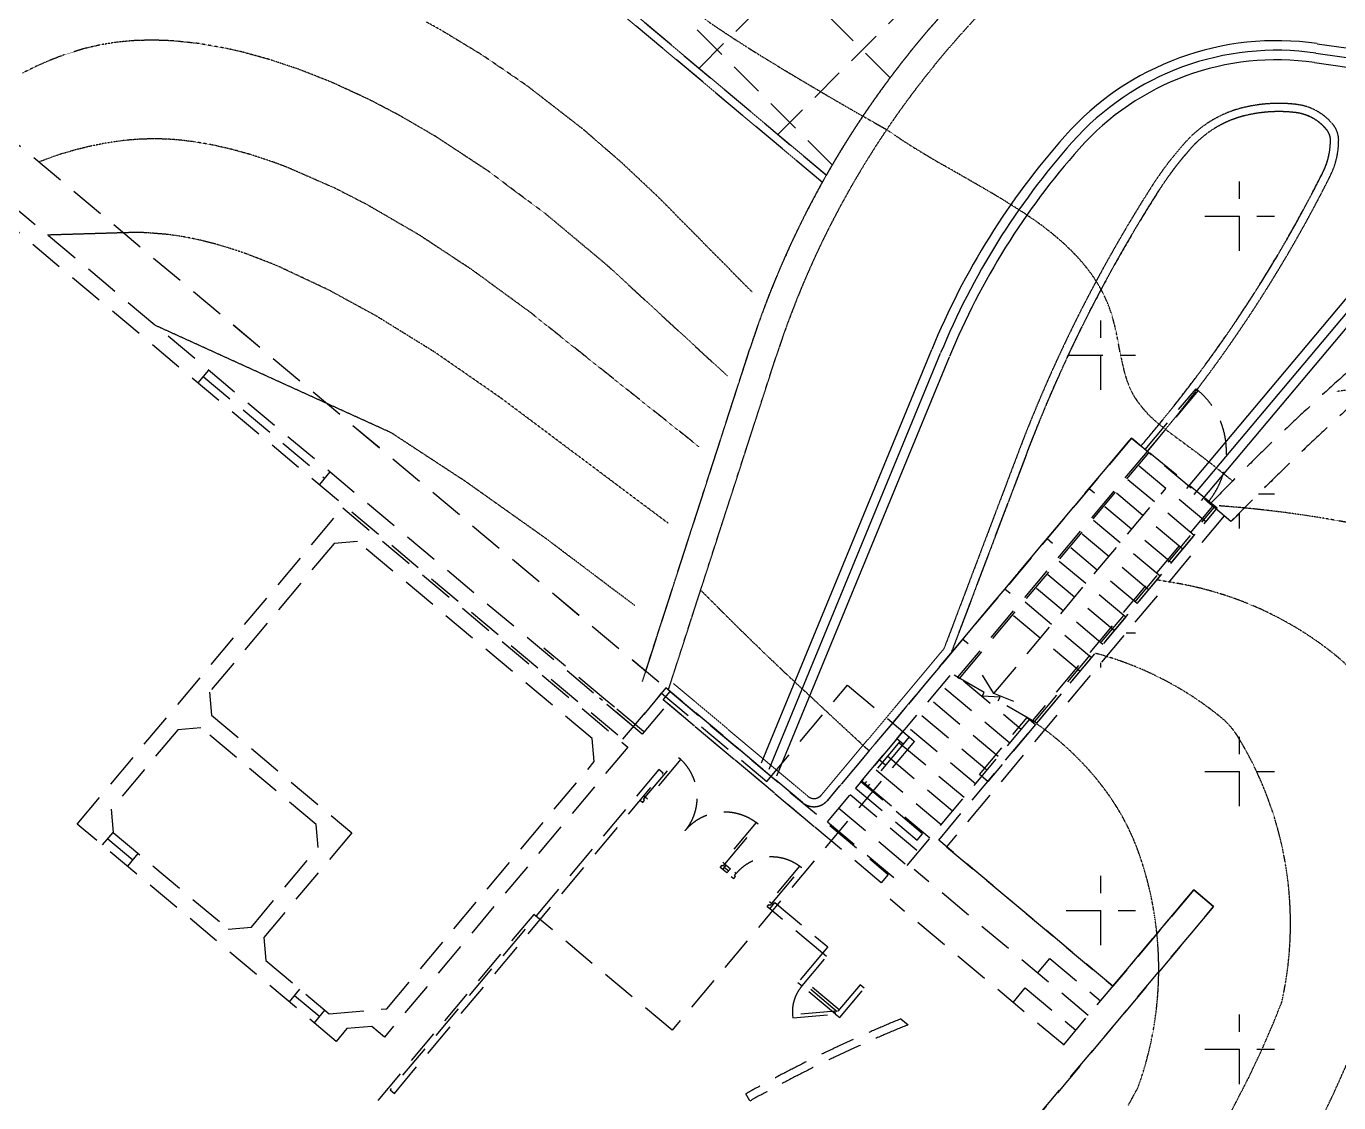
# Model space of a CAD drawing. Header units: millimetres. Extents: x 832728086 to 834530684, y 817551485 to 818349469.
# Drawn here: x 834236357 to 834260368, y 817924742 to 817944435 of the extents above; entities that cross this region are included whole.
import ezdxf

# ---------------------------------------------------------------- set-up
doc = ezdxf.new("R2010")
doc.units = ezdxf.units.MM
doc.header["$LTSCALE"] = 100
doc.linetypes.add('Hidden', pattern=[9.525, 6.35, -3.175])
doc.layers.add('+C-160', color=160, linetype='Hidden')
doc.layers.add('000-Tactile-l', color=8, linetype='Continuous')

# ---------------------------------------------------------------- blocks, each defined once
blk = doc.blocks.new('tactile')
at = {"layer": '000-Tactile-l', "ltscale": 5e-05}
for p, q in [((834260.008, 817943.993), (834263.556, 817943.477)), ((834260.033, 817944.166), (834263.582, 817943.65)), ((834259.983, 817943.82), (834263.531, 817943.304)), ((834263.626, 817943.164), (834257.64, 817936.029)), ((834263.83, 817943.134), (834257.775, 817935.918)), ((834264.034, 817943.105), (834257.91, 817935.807)), ((834249.867, 817931.01), (834252.981, 817938.574)), ((834250.007, 817930.892), (834253.142, 817938.507)), ((834250.148, 817930.774), (834253.304, 817938.44))]:
    blk.add_line(p, q, dxfattribs=at)
for centre, radius, start, end in [((834259.288, 817939.045), 5.175, 81.728, 138.4812), ((834259.288, 817939.045), 5, 81.728, 138.4812), ((834259.288, 817939.045), 4.825, 81.728, 138.4812), ((834265.768, 817933.309), 13.829, 138.4812, 157.6217), ((834265.768, 817933.309), 13.654, 138.4812, 157.6217), ((834265.768, 817933.309), 13.479, 138.4812, 157.6217)]:
    blk.add_arc(centre, radius, start, end, dxfattribs=at)
blk = doc.blocks.new('A$C062A3D83')
at = {"layer": '+C-160'}
for p, q in [((-72230, -63362), (-85121, -50472)), ((-71172, -61768), (-82469, -50471)), ((-74667, -61592), (-66571, -53497)), ((-73225, -62802), (-64352, -53929)), ((-78586, -58304), (-72337, -63547)), ((-72412, -63680), (-78682, -58419)), ((-88295, -62003), (-75873, -72427)), ((-88295, -62003), (-72775, -75026)), ((-75867, -73639), (-88124, -63354)), ((-88317, -63584), (-76060, -73869)), ((-71795, -63608), (-71795, -63608)), ((-64778, -64935), (-64778, -63665)), ((-65413, -64300), (-64143, -64300)), ((-67318, -67475), (-67318, -66205)), ((-75642, -72620), (-73737, -66725)), ((-67913, -66840), (-66683, -66840)), ((-83642, -67115), (-83835, -67345)), ((-83739, -67230), (-81517, -69094)), ((-66508, -68568), (-65576, -67458)), ((-65576, -67458), (-65538, -67490)), ((-65538, -67490), (-66470, -68601)), ((-66757, -68360), (-72317, -74986)), ((-70269, -72545), (-66757, -68360)), ((-70058, -72293), (-66757, -68360)), ((-66757, -68360), (-66583, -68502)), ((-66757, -68360), (-66661, -68440)), ((-65191, -69643), (-66757, -68360)), ((-68686, -68670), (-70058, -72293)), ((-66470, -68601), (-69939, -72735)), ((-69904, -72755), (-66439, -68626)), ((-64937, -69887), (-66655, -68445)), ((-66470, -68601), (-66508, -68568)), ((-66439, -68626), (-66470, -68601)), ((-65399, -69891), (-66701, -68798)), ((-81421, -68979), (-81614, -69209)), ((-65608, -70140), (-66910, -69047)), ((-69276, -73034), (-66127, -69280)), ((-67529, -69279), (-67433, -69359)), ((-65817, -70389), (-67119, -69296)), ((-64436, -69380), (-64143, -69380)), ((-65275, -69603), (-68567, -73527)), ((-68532, -73547), (-65244, -69629)), ((-66026, -70638), (-67328, -69545)), ((-65206, -69661), (-65359, -69533)), ((-65244, -69629), (-65275, -69603)), ((-86042, -75419), (-81186, -69633)), ((-81186, -69633), (-75970, -74010)), ((-70284, -75713), (-65191, -69643)), ((-65062, -69782), (-70140, -75834)), ((-68488, -73573), (-65191, -69643)), ((-66234, -70887), (-67537, -69794)), ((-64937, -69887), (-65062, -69782)), ((-64778, -70015), (-64778, -69725)), ((-66443, -71136), (-67745, -70043)), ((-81342, -70285), (-83624, -73005)), ((-80919, -70248), (-81342, -70285)), ((-76622, -73854), (-80919, -70248)), ((-68300, -70198), (-68204, -70278)), ((-66652, -71385), (-67954, -70292)), ((-66861, -71634), (-68163, -70541)), ((-67070, -71883), (-68372, -70790)), ((-67279, -72132), (-68581, -71039)), ((-69071, -71117), (-68976, -71198)), ((-67488, -72381), (-68790, -71288)), ((-67697, -72630), (-68999, -71537)), ((-66856, -71920), (-66683, -71920)), ((-76378, -73145), (-77506, -72199)), ((-69843, -72037), (-69747, -72117)), ((-75873, -72427), (-75642, -72620)), ((-67318, -72555), (-67318, -72471)), ((-72319, -75376), (-70049, -72671)), ((-69453, -73015), (-70269, -72545)), ((-69939, -72735), (-69904, -72755)), ((-69276, -73034), (-69483, -72697)), ((-75273, -72930), (-75867, -73639)), ((-72775, -75026), (-75273, -72930)), ((-73430, -74640), (-71952, -72878)), ((-71952, -72878), (-70726, -73906)), ((-70172, -72935), (-68985, -73931)), ((-69829, -72798), (-68776, -73682)), ((-83624, -73005), (-83587, -73427)), ((-75706, -73774), (-76491, -73115)), ((-76217, -73280), (-76378, -73145)), ((-76060, -73869), (-75353, -73026)), ((-72559, -75468), (-75461, -73033)), ((-75353, -73026), (-73430, -74640)), ((-75323, -73149), (-75194, -72996)), ((-71333, -76497), (-75323, -73149)), ((-75194, -72996), (-71205, -76344)), ((-70381, -73184), (-69194, -74180)), ((-69491, -73080), (-69453, -73015)), ((-69156, -73100), (-69491, -73080)), ((-68909, -73179), (-69276, -73034)), ((-69194, -73165), (-69156, -73100)), ((-68488, -73573), (-69194, -73165)), ((-83587, -73427), (-81021, -75580)), ((-75685, -73727), (-76217, -73280)), ((-75321, -73314), (-75706, -73774)), ((-70590, -73433), (-69403, -74429)), ((-69537, -74512), (-68664, -73471)), ((-68664, -73471), (-68511, -73600)), ((-84203, -73694), (-85424, -75149)), ((-83780, -73657), (-84203, -73694)), ((-81673, -75425), (-83780, -73657)), ((-68623, -73500), (-71074, -76421)), ((-70799, -73682), (-69612, -74678)), ((-68511, -73600), (-69384, -74640)), ((-68567, -73527), (-68532, -73547)), ((-76585, -74277), (-76622, -73854)), ((-70726, -73906), (-75161, -79192)), ((-71049, -73863), (-71692, -74629)), ((-71049, -73863), (-71692, -74629)), ((-71049, -73863), (-71692, -74629)), ((-70992, -73912), (-71635, -74678)), ((-70992, -73912), (-71635, -74678)), ((-70992, -73912), (-71635, -74678)), ((-71049, -73863), (-70937, -73729)), ((-70934, -73960), (-71049, -73863)), ((-70934, -73960), (-71049, -73863)), ((-71008, -73931), (-69820, -74927)), ((-70937, -73729), (-70822, -73826)), ((-70822, -73826), (-70934, -73960)), ((-64778, -75095), (-64778, -73825)), ((-75970, -74010), (-80421, -79315)), ((-70934, -73960), (-71577, -74726)), ((-70934, -73960), (-71577, -74726)), ((-70934, -73960), (-71577, -74726)), ((-71217, -74180), (-70029, -75176)), ((-80378, -78797), (-76585, -74277)), ((-75401, -74422), (-80318, -80282)), ((-75651, -74930), (-75041, -74202)), ((-75002, -74234), (-75613, -74962)), ((-75325, -74486), (-75401, -74422)), ((-75041, -74202), (-75002, -74234)), ((-71426, -74429), (-70238, -75425)), ((-71256, -74343), (-71371, -74246)), ((-80242, -80346), (-75325, -74486)), ((-71708, -74649), (-71804, -74764)), ((-70578, -75597), (-71708, -74649)), ((-71577, -74726), (-71692, -74629)), ((-69384, -74640), (-69537, -74512)), ((-65413, -74460), (-64143, -74460)), ((-75651, -74930), (-75678, -74907)), ((-71901, -74878), (-70656, -75923)), ((-71804, -74764), (-70675, -75712)), ((-71635, -74678), (-70447, -75674)), ((-85424, -75149), (-85387, -75572)), ((-85424, -75149), (-85387, -75572)), ((-75742, -74984), (-75696, -75022)), ((-75696, -75022), (-75664, -74984)), ((-75683, -74968), (-75651, -74930)), ((-75664, -74984), (-75683, -74968)), ((-75613, -74962), (-75651, -74930)), ((-72110, -75127), (-70865, -76172)), ((-73623, -75391), (-74234, -76119)), ((-73585, -75423), (-73623, -75391)), ((-72319, -75376), (-71074, -76421)), ((-81304, -79395), (-86042, -75419)), ((-85580, -75802), (-85387, -75572)), ((-85580, -75802), (-85387, -75572)), ((-85387, -75572), (-83280, -77340)), ((-81021, -75580), (-82628, -77496)), ((-81636, -75847), (-81673, -75425)), ((-74196, -76151), (-73585, -75423)), ((-70675, -75712), (-70578, -75597)), ((-85483, -75687), (-85024, -76073)), ((-85483, -75687), (-85024, -76073)), ((-82858, -77303), (-81636, -75847)), ((-67097, -78387), (-70284, -75713)), ((-67097, -78387), (-70284, -75713)), ((-70140, -75834), (-67097, -78387)), ((-85120, -76188), (-84927, -75958)), ((-85120, -76188), (-84927, -75958)), ((-74279, -76212), (-74247, -76173)), ((-74233, -76250), (-74279, -76212)), ((-74247, -76173), (-74228, -76189)), ((-74234, -76119), (-74196, -76151)), ((-74233, -76250), (-74169, -76174)), ((-74157, -76314), (-74233, -76250)), ((-74228, -76189), (-74196, -76151)), ((-74201, -76212), (-74125, -76276)), ((-74196, -76151), (-74169, -76174)), ((-74169, -76174), (-74092, -76238)), ((-74092, -76238), (-74157, -76314)), ((-74021, -76363), (-73989, -76325)), ((-73989, -76325), (-74016, -76302)), ((-72830, -76188), (-73376, -76839)), ((-73338, -76871), (-72791, -76220)), ((-72791, -76220), (-72830, -76188)), ((-71205, -76344), (-71333, -76497)), ((-67547, -78923), (-70734, -76249)), ((-74080, -76379), (-74034, -76417)), ((-74034, -76417), (-74002, -76379)), ((-74002, -76379), (-74021, -76363)), ((-67318, -77635), (-67318, -76365)), ((-67988, -79467), (-71174, -76793)), ((-67997, -79459), (-65619, -76625)), ((-67097, -78387), (-65619, -76625)), ((-65619, -76625), (-67097, -78387)), ((-65619, -76625), (-65255, -76930)), ((-65619, -76625), (-65255, -76930)), ((-65255, -76930), (-65619, -76625)), ((-77689, -77071), (-87427, -88676)), ((-75161, -79192), (-77689, -77071)), ((-73421, -76931), (-73389, -76893)), ((-73375, -76970), (-73421, -76931)), ((-73389, -76893), (-73370, -76909)), ((-73376, -76839), (-73338, -76871)), ((-73375, -76970), (-73279, -76855)), ((-72410, -77780), (-73375, -76970)), ((-73370, -76909), (-73338, -76871)), ((-73338, -76871), (-73311, -76893)), ((-73279, -76855), (-72314, -77665)), ((-65255, -76930), (-69094, -81506)), ((-65255, -76930), (-69094, -81506)), ((-69094, -81506), (-65255, -76930)), ((-67953, -77000), (-66683, -77000)), ((-83280, -77340), (-82858, -77303)), ((-82628, -77496), (-82591, -77918)), ((-72410, -77780), (-72860, -78316)), ((-72314, -77665), (-72410, -77780)), ((-72333, -77844), (-72410, -77780)), ((-82591, -77918), (-81434, -78889)), ((-72783, -78380), (-72333, -77844)), ((-68474, -78145), (-68249, -77877)), ((-68249, -77877), (-67322, -78655)), ((-82163, -78669), (-81970, -78439)), ((-82163, -78669), (-81970, -78439)), ((-72860, -78316), (-72783, -78380)), ((-72171, -78895), (-72783, -78380)), ((-72138, -78856), (-72751, -78342)), ((-72106, -78818), (-72719, -78304)), ((-71721, -78358), (-72171, -78895)), ((-72094, -78959), (-71644, -78423)), ((-71644, -78423), (-71721, -78358)), ((-68924, -78682), (-68699, -78414)), ((-68699, -78414), (-67772, -79191)), ((-82067, -78554), (-81607, -78939)), ((-82067, -78554), (-81607, -78939)), ((-81704, -79054), (-81511, -78825)), ((-81704, -79054), (-81511, -78825)), ((-81434, -78889), (-80378, -78797)), ((-72175, -78845), (-72957, -78913)), ((-72957, -78913), (-72953, -78963)), ((-72953, -78963), (-72171, -78895)), ((-72171, -78895), (-72175, -78845)), ((-72171, -78895), (-72094, -78959)), ((-70976, -78983), (-70845, -79092)), ((-64778, -80175), (-64778, -78905)), ((-81109, -79162), (-81304, -79395)), ((-80651, -79122), (-81109, -79162)), ((-80421, -79315), (-80651, -79122)), ((-65413, -79540), (-64143, -79540)), ((-80318, -80282), (-80242, -80346)), ((-73736, -80485), (-73811, -80355))]:
    blk.add_line(p, q, dxfattribs=at)
at = {"layer": '+C-160', "ltscale": 0.01}
for p, q in [((-78586, -58304), (-72337, -63547)), ((-72412, -63680), (-78682, -58419)), ((-75705, -72813), (-73737, -66725)), ((-75229, -72967), (-73261, -66878)), ((-68826, -68617), (-70189, -72216)), ((-68686, -68670), (-70058, -72293)), ((-70189, -72216), (-72432, -74889)), ((-70058, -72293), (-72317, -74986)), ((-72775, -75026), (-75229, -72967)), ((-72679, -74911), (-75133, -72852))]:
    blk.add_line(p, q, dxfattribs=at)
at = {"layer": '+C-160', "ltscale": 5e-05}
for p, q in [((-79373, -60905), (-79664, -60743)), ((-78627, -61357), (-79373, -60905)), ((-85619, -61165), (-85935, -61239)), ((-85330, -61118), (-85619, -61165)), ((-85027, -61089), (-85330, -61118)), ((-84674, -61078), (-85027, -61089)), ((-84303, -61091), (-84674, -61078)), ((-83831, -61140), (-84303, -61091)), ((-83329, -61227), (-83831, -61140)), ((-83021, -61297), (-83329, -61227)), ((-86534, -61445), (-86783, -61553)), ((-86295, -61353), (-86534, -61445)), ((-85935, -61239), (-86295, -61353)), ((-82516, -61437), (-83021, -61297)), ((-81987, -61614), (-82516, -61437)), ((-77818, -61911), (-78627, -61357)), ((-86783, -61553), (-87045, -61681)), ((-81390, -61849), (-81987, -61614)), ((-80704, -62165), (-81390, -61849)), ((-76785, -62712), (-77818, -61911)), ((-80136, -62463), (-80704, -62165)), ((-79491, -62839), (-80136, -62463)), ((-85128, -62909), (-85342, -62935)), ((-84889, -62890), (-85128, -62909)), ((-84629, -62884), (-84889, -62890)), ((-84389, -62890), (-84629, -62884)), ((-84142, -62909), (-84389, -62890)), ((-78535, -63467), (-79491, -62839)), ((-76075, -63327), (-76785, -62712)), ((-86063, -63083), (-86354, -63167)), ((-85795, -63018), (-86063, -63083)), ((-85564, -62971), (-85795, -63018)), ((-85342, -62935), (-85564, -62971)), ((-83887, -62941), (-84142, -62909)), ((-83586, -62993), (-83887, -62941)), ((-83232, -63073), (-83586, -62993)), ((-82858, -63177), (-83232, -63073)), ((-86612, -63258), (-86740, -63308)), ((-86354, -63167), (-86612, -63258)), ((-82463, -63308), (-82858, -63177)), ((-82202, -63406), (-82463, -63308)), ((-75416, -63947), (-76075, -63327)), ((-81322, -63791), (-82202, -63406)), ((-77472, -64260), (-78535, -63467)), ((-80742, -64088), (-81322, -63791)), ((-79784, -64645), (-80742, -64088)), ((-73694, -65690), (-75416, -63947)), ((-76345, -65201), (-77472, -64260)), ((-84982, -64597), (-86586, -64645)), ((-84770, -64602), (-84982, -64597)), ((-84367, -64636), (-84770, -64602)), ((-84104, -64675), (-84367, -64636)), ((-83880, -64719), (-84104, -64675)), ((-83735, -64752), (-83880, -64719)), ((-83500, -64813), (-83735, -64752)), ((-83243, -64890), (-83500, -64813)), ((-78807, -65290), (-79784, -64645)), ((-82968, -64981), (-83243, -64890)), ((-82395, -65203), (-82968, -64981)), ((-81437, -65653), (-82395, -65203)), ((-77747, -66065), (-78807, -65290)), ((-74148, -67224), (-76345, -65201)), ((-80566, -66129), (-81437, -65653)), ((-79503, -66787), (-80566, -66129)), ((-74670, -68517), (-77747, -66065)), ((-80298, -68263), (-84616, -66298)), ((-78292, -67626), (-79503, -66787)), ((-75235, -69915), (-78292, -67626)), ((-78931, -69159), (-80298, -68263)), ((-77475, -70192), (-78931, -69159)), ((-75844, -71421), (-77475, -70192)), ((-66077, -70991), (-66291, -70954)), ((-64145, -79025), (-64007, -78676)), ((-64374, -79555), (-64145, -79025)), ((-64612, -80058), (-64374, -79555)), ((-63027, -80282), (-62781, -79729)), ((-65135, -81074), (-64612, -80058)), ((-66817, -80571), (-66638, -80241)), ((-63486, -81255), (-63027, -80282))]:
    blk.add_line(p, q, dxfattribs=at)
at = {"layer": '+C-160', "ltscale": 0.01}
for centre, radius, start, end in [((-57566, -71951), 16995, 86.8613, 162.0895), ((-57566, -71951), 16495, 86.8613, 162.0895), ((-57566, -71951), 16995, 131.2808, 150.3623), ((-64219, -64340), 2086, 103.4164, 138.0067), ((-64064, -64988), 2752, 83.2171, 103.4164), ((-64064, -64988), 2602, 83.2171, 103.4164), ((-63860, -63268), 870, 39.2292, 83.2171), ((-63860, -63268), 1020, 39.2292, 83.2171), ((-64219, -64340), 1936, 103.4164, 138.0067), ((-63422, -62911), 456, 0.1908, 39.2292), ((-63422, -62911), 306, 0.1908, 39.2292), ((-61158, -67096), 6205, 138.0067, 147.4514), ((-61158, -67096), 6055, 138.0067, 147.4514), ((-64412, -62914), 1295, 333.3792, 0.1908), ((-64412, -62914), 1445, 333.3792, 0.1908), ((-85316, -52437), 24678, 327.9196, 333.3792), ((-85316, -52437), 24828, 327.9028, 333.3792), ((-44113, -77975), 26426, 147.4514, 159.2614), ((-44113, -77975), 26276, 147.4514, 159.2614), ((-85324, -52431), 24688, 319.3929, 327.9179), ((-85324, -52431), 24838, 319.3929, 327.9011), ((-72566, -74777), 175, 229.9999, 319.9999), ((-72566, -74777), 325, 230, 320)]:
    blk.add_arc(centre, radius, start, end, dxfattribs=at)
at = {"layer": '+C-160', "ltscale": 5e-05}
for centre, radius, start, end in [((-60905, -40883), 24063, 233.1096, 238.8298), ((-37019, -1748), 69912, 238.6811, 240.69991), ((-65251, -54227), 10384, 234.8251, 238.2171), ((-60370, -46308), 19686, 238.283, 240.0968), ((-119389, -149863), 99506, 59.8262, 60.36426), ((-76924, -76796), 14995, 57.4369, 59.7708), ((-73799, -71869), 9161, 55.4527, 57.3232), ((-71881, -69142), 5828, 48.657, 55.7853), ((-70433, -67513), 3648, 37.9134, 48.8219), ((-69634, -66902), 2642, 17.2245, 38.1115), ((-70160, -67038), 3184, 11.5787, 16.763), ((-83866, -69812), 17169, 9.9889, 11.4677), ((-62377, -65982), 4659, 190.5428, 194.1556), ((-64645, -66551), 2321, 194.2064, 199.5354), ((-65458, -66853), 1454, 199.0529, 212.9111), ((-61662, -75351), 7956, 89.3926, 99.7058), ((-65032, -66537), 1983, 213.8833, 230.4133), ((-63270, -64550), 4638, 229.284, 232.9474), ((1066003, 1462470), 1903861, 233.51466, 233.532603), ((-79140, -86404), 22371, 50.4912, 52.7092), ((-66669, -90519), 20975, 76.3077, 85.8596), ((-67024, -77297), 6377, 51.2578, 81.4561), ((-41085, -38180), 47034, 224.4884, 224.8124), ((-27566, -24531), 66245, 224.94617, 227.01802), ((-68975, -78189), 6095, 50.6722, 75.1971), ((-64522, -74202), 2397, 14.5682, 51.6193), ((72498, 82193), 212540, 226.89871, 227.32957), ((-71513, -77973), 5326, 35.7153, 55.5085), ((-65989, -74545), 1384, 31.3639, 50.6722), ((-70412, -77241), 6564, 347.3733, 31.3639), ((-70712, -77397), 4339, 19.2279, 35.7153), ((-72647, -78072), 6389, 340.1519, 19.2279)]:
    blk.add_arc(centre, radius, start, end, dxfattribs=at)
at = {"layer": '+C-160', "ltscale": 3}
blk.add_arc((-74852, -2178), 110472, 212.03385, 267.99283, dxfattribs=at)
at = {"layer": '+C-160'}
for radius, end in [(50710, 135.7983), (50210, 135.7564)]:
    blk.add_arc((-28967, -104919), radius, 129.6863, end, dxfattribs=at)
for centre, major_axis, ratio, start_param, end_param in [((-64064, -64988), (-190, 2595), 1, -0.191276, 0.161268), ((-63860, -63268), (-839, 232), 1, 4.096078, 4.863812), ((-64219, -64340), (-795, 1766), 1, -0.188683, 0.415032), ((-63422, -62911), (33, 304), 1, -1.460237, -0.778887), ((-61158, -67096), (-4939, 3502), 1, -0.116242, 0.048599), ((-64412, -62914), (100, 1291), 1, 4.32529, 4.793241), ((-85316, -52437), (12259, 21418), 1, 4.67231, 4.767597), ((-57566, -71951), (4778, 16310), 1, 1.347485, 1.543184), ((-44113, -77975), (16777, 20223), 1, 1.695243, 1.901366), ((-85324, -52431), (13403, 20733), 1, 4.577417, 4.726341), ((-28967, -104919), (-33447, 37448), 1, -0.036376, 0.069568), ((-66470, -68601), (587, 1326), 1, 4.431219, 6.002016), ((45467053, -38287055), (-45538229, 38213429), 0.999998, -0.000024, 0.00003), ((-75651, -74930), (129, 941), 1, 4.150492, 5.668633), ((-74196, -76151), (-393, 865), 1, -1.072447, 0.445693), ((-72566, -74777), (287, 152), 1, 3.525949, 5.096746), ((-72566, -74777), (-313, 88), 1, 1.145262, 2.716059), ((-73338, -76871), (793, 305), 1, 0.505388, 2.076184), ((-72240, -78853), (103, 713), 1, 0.998835, 1.801571), ((-61241, -102714), (23063, 11226), 1, 1.507098, 1.629979), ((-61241, -102714), (-10990, 23010), 1, -0.059412, 0.066547)]:
    blk.add_ellipse(centre, major_axis=major_axis, ratio=ratio, start_param=start_param, end_param=end_param, dxfattribs=at)

msp = doc.modelspace()

# ---------------------------------------------------------------- block references
at = {"layer": '+C-160', "ltscale": 5}
msp.add_blockref('A$C062A3D83', (834323333.3128, 818005260.0327), dxfattribs=at)
at = {"layer": '000-Tactile-l', "xscale": 1000, "yscale": 1000, "zscale": 1000}
msp.add_blockref('tactile', (-56.4905, -49.2817, -0.0703), dxfattribs=at)

doc.saveas('drawing.dxf')
